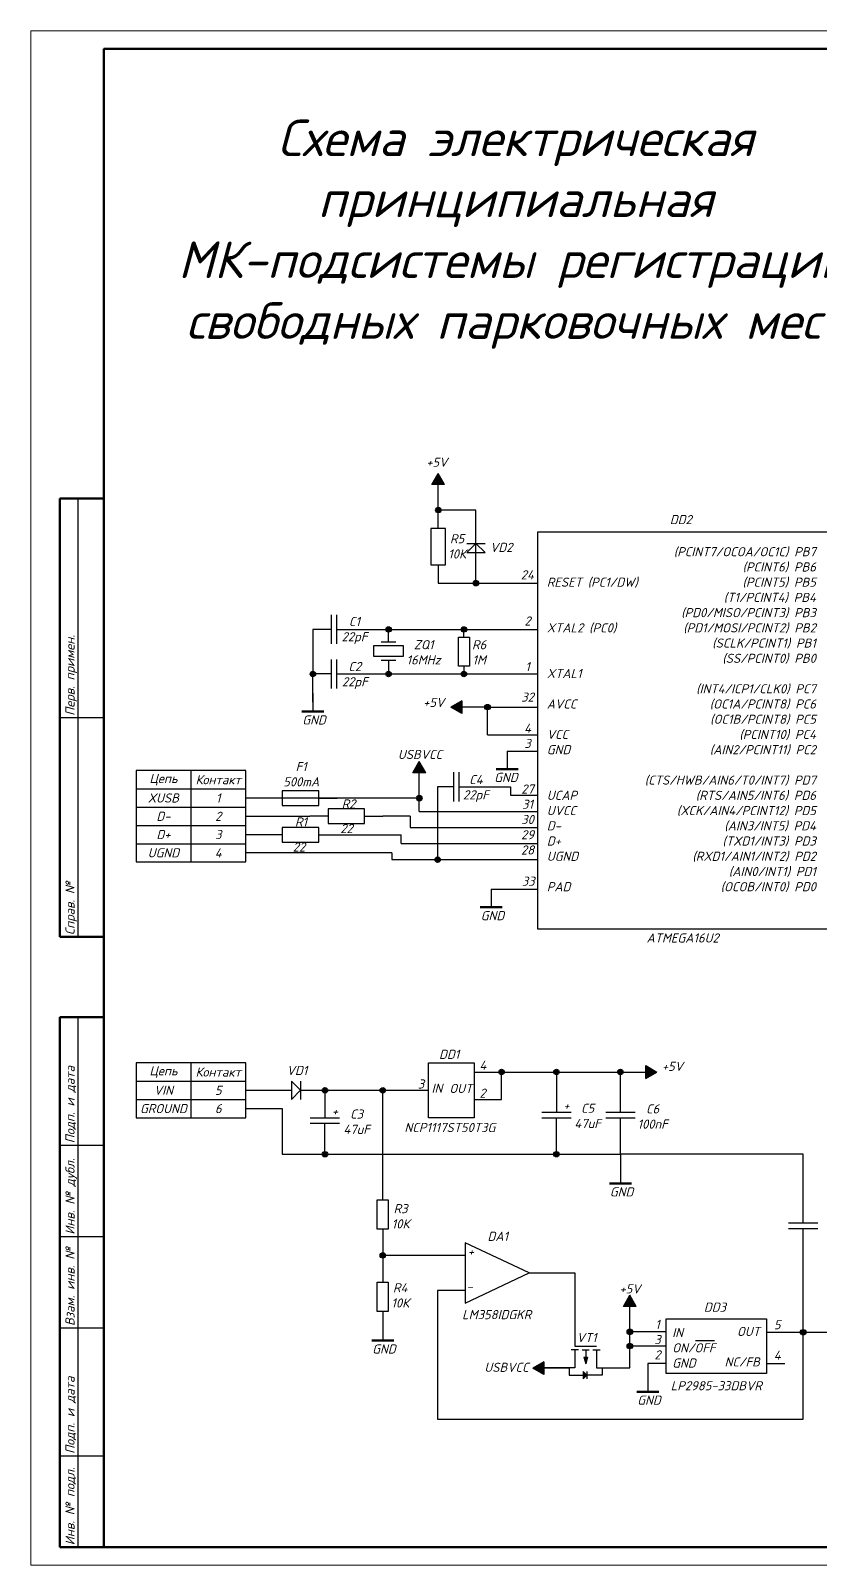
# Model space of a CAD drawing. Header units: millimetres. Extents: x -14244 to 1683, y 492 to 30778.
# Drawn here: x 631.2 to 846.9, y 512.5 to 932.5 of the extents above; entities that cross this region are included whole.
import ezdxf

# ---------------------------------------------------------------- set-up
doc = ezdxf.new("R2010")
doc.units = ezdxf.units.MM
doc.layers.add('Привязки', color=2, linetype='Continuous', lineweight=0, plot=False)
doc.layers.add('рамка', color=253, linetype='Continuous', lineweight=5)
doc.styles.add('2.5', font='isocpeui.ttf', dxfattribs={"height": 2.5})
doc.styles.add('текст', font='isocpeui.ttf')

# ---------------------------------------------------------------- blocks, each defined once
blk = doc.blocks.new('Разъём')
h = blk.add_hatch(color=256)
h.dxf.hatch_style = 1
h.paths.add_polyline_path([(1000, 912.73, 1), (1001.5, 912.73, 1)])
blk.add_circle((1000.75, 912.73), 0.75)
blk = doc.blocks.new('Питание')
h = blk.add_hatch(color=256)
h.dxf.hatch_style = 1
h.paths.add_polyline_path([(973.03, 911.75), (970, 910), (973.03, 910)])
h.paths.add_polyline_path([(973.03, 910), (970, 910), (973.03, 908.25)])
for p, q in [((973.03, 911.75), (970, 910)), ((973.03, 911.75), (973.03, 908.25)), ((980, 910), (970, 910)), ((973.03, 908.25), (970, 910))]:
    blk.add_line(p, q)
blk = doc.blocks.new('Резистор')
for p, q in [((940, 905), (935, 905)), ((950, 905), (955, 905))]:
    blk.add_line(p, q)
blk.add_lwpolyline([(940, 903), (950, 903), (950, 907), (940, 907)], close=True)
blk = doc.blocks.new('Земля')
blk.add_line((1350, 525), (1350, 520))
at = {"lineweight": 50}
blk.add_line((1347, 520), (1353, 520), dxfattribs=at)

msp = doc.modelspace()

# ---------------------------------------------------------------- hatches: boundary and pattern name
h = msp.add_hatch(color=256)
h.dxf.hatch_style = 1
h.paths.add_polyline_path([(728.75, 768.65, 1), (729.4, 768.65, 1)])
h = msp.add_hatch(color=256)
h.dxf.hatch_style = 1
h.paths.add_polyline_path([(749.37, 768.63, 1), (750.02, 768.63, 1)])
h = msp.add_hatch(color=256)
h.dxf.hatch_style = 1
h.paths.add_polyline_path([(728.75, 756.45, 1), (729.4, 756.45, 1)])
h = msp.add_hatch(color=256)
h.dxf.hatch_style = 1
h.paths.add_polyline_path([(749.38, 756.44, 1), (750.02, 756.44, 1)])
h = msp.add_hatch(color=256)
h.dxf.hatch_style = 1
h.paths.add_polyline_path([(755.82, 747.37, 1), (756.46, 747.37, 1)])
h = msp.add_hatch(color=256)
h.dxf.hatch_style = 1
h.paths.add_polyline_path([(742.82, 705.63, 1), (742.18, 705.63, 1)])
h = msp.add_hatch(color=256)
h.dxf.hatch_style = 1
h.paths.add_polyline_path([(760.32, 647.5, 1), (759.68, 647.5, 1)])
h = msp.add_hatch(color=256)
h.dxf.hatch_style = 1
h.paths.add_polyline_path([(775.32, 647.5, 1), (774.68, 647.5, 1)])
h = msp.add_hatch(color=256)
h.dxf.hatch_style = 1
h.paths.add_polyline_path([(792.82, 647.5, 1), (792.18, 647.5, 1)])
h = msp.add_hatch(color=256)
h.dxf.hatch_style = 1
h.paths.add_polyline_path([(712, 642.5, 1), (711.35, 642.5, 1)])
h = msp.add_hatch(color=256)
h.dxf.hatch_style = 1
h.paths.add_polyline_path([(727.82, 642.5, 1), (727.18, 642.5, 1)])
h = msp.add_hatch(color=256)
h.dxf.hatch_style = 1
h.paths.add_polyline_path([(775.32, 625, 1), (774.68, 625, 1)])
h = msp.add_hatch(color=256)
h.dxf.hatch_style = 1
h.paths.add_polyline_path([(727.82, 597.31, 1), (727.18, 597.31, 1)])
h = msp.add_hatch(color=256)
h.dxf.hatch_style = 1
h.paths.add_polyline_path([(795.4, 576.4, 1), (794.75, 576.4, 1)])
h = msp.add_hatch(color=256)
h.dxf.hatch_style = 1
h.paths.add_polyline_path([(842.82, 576.29, 1), (842.18, 576.29, 1)])
h = msp.add_hatch(color=256)
h.dxf.hatch_style = 1
h.paths.add_polyline_path([(795.4, 572.5, 1), (794.75, 572.5, 1)])
h = msp.add_hatch(color=256)
h.dxf.hatch_style = 1
h.paths.add_polyline_path([(783.5, 569.5), (782.5, 569.5), (783, 567.63)])
h = msp.add_hatch(color=256)
h.dxf.hatch_style = 1
h.paths.add_polyline_path([(782.31, 565.5), (782.31, 563.5), (783.31, 564.5)])

# ---------------------------------------------------------------- linework, layer by layer
for p, q in [((721.2, 927.5), (721.2, 927.5)), ((721.2, 927.5), (721.2, 927.5)), ((721.2, 927.5), (721.2, 927.5)), ((721.2, 927.5), (721.2, 927.5)), ((721.2, 927.5), (721.2, 927.5)), ((644.2, 744.5), (644.2, 804.5)), ((752.98, 801.3), (742.68, 801.3)), ((752.98, 781.3), (752.98, 801.3)), ((750.47, 789.65), (752.97, 792.15)), ((750.47, 789.65), (755.47, 789.65)), ((750.49, 792.14), (755.49, 792.14)), ((755.47, 789.65), (752.97, 792.15)), ((742.68, 784.82), (742.68, 781.3)), ((742.68, 781.3), (769.87, 781.3)), ((713.37, 768.65), (708.37, 768.65)), ((708.37, 768.65), (708.37, 756.45)), ((713.37, 772.65), (713.37, 764.65)), ((714.87, 772.65), (714.87, 764.65)), ((714.87, 768.65), (769.87, 768.65)), ((729.08, 765.24), (729.08, 768.65)), ((749.68, 766.54), (749.68, 768.65)), ((727.08, 765.24), (731.08, 765.24)), ((748.18, 766.54), (751.18, 766.54)), ((748.18, 758.54), (748.18, 766.54)), ((751.18, 766.54), (751.18, 758.54)), ((713.37, 760.45), (713.37, 752.45)), ((714.87, 760.45), (714.87, 752.45)), ((725.08, 761.24), (725.08, 764.24)), ((725.08, 764.24), (733.08, 764.24)), ((733.08, 761.24), (725.08, 761.24)), ((727.08, 760.24), (731.08, 760.24)), ((729.08, 760.24), (729.08, 756.45)), ((733.08, 764.24), (733.08, 761.24)), ((713.37, 756.45), (708.37, 756.45)), ((708.37, 748.75), (708.37, 756.45)), ((714.87, 756.45), (769.87, 756.45)), ((751.18, 758.54), (748.18, 758.54)), ((749.68, 758.54), (749.68, 756.45)), ((639.2, 744.5), (651.2, 744.5)), ((644.2, 684.5), (644.2, 744.5)), ((756.11, 739.76), (756.11, 747.44)), ((756.11, 747.37), (769.87, 747.37)), ((756.11, 739.76), (769.87, 739.76)), ((761.55, 735.36), (769.87, 735.36)), ((660, 730), (660, 705)), ((690, 730), (660, 730)), ((675, 730), (675, 705)), ((690, 705), (690, 730)), ((737.5, 718.83), (737.5, 730)), ((746.82, 729.56), (746.82, 721.56)), ((748.32, 729.56), (748.32, 721.56)), ((660, 725), (690, 725)), ((737.5, 722.46), (690, 722.46)), ((746.82, 725.56), (742.5, 725.56)), ((742.5, 725.56), (742.5, 705.63)), ((748.32, 725.56), (762.48, 725.56)), ((762.48, 725.56), (762.48, 723.23)), ((762.48, 723.23), (769.87, 723.23)), ((660, 720), (690, 720)), ((737.5, 718.83), (769.87, 718.83)), ((660, 715), (690, 715)), ((690, 717.5), (707.52, 717.5)), ((735, 717.5), (727.52, 717.5)), ((735, 717.5), (735, 714.43)), ((735, 714.43), (769.87, 714.43)), ((660, 710), (690, 710)), ((695.01, 712.42), (690, 712.42)), ((715.01, 712.42), (732.5, 712.42)), ((732.5, 710.03), (732.5, 712.42)), ((732.5, 710.03), (769.87, 710.03)), ((729.95, 707.49), (690, 707.49)), ((729.95, 707.49), (729.95, 705.63)), ((729.95, 705.63), (769.87, 705.63)), ((660, 705), (690, 705)), ((757.18, 697.59), (769.87, 697.59)), ((644.2, 627.5), (644.2, 662.5)), ((660, 650), (660, 635)), ((690, 650), (660, 650)), ((675, 650), (675, 635)), ((690, 635), (690, 650)), ((752.5, 647.5), (802.5, 647.5)), ((760, 640), (760, 647.5)), ((775, 647.5), (775, 636.5)), ((792.5, 636.5), (792.5, 647.5)), ((660, 645), (690, 645)), ((702.5, 645), (702.5, 640)), ((702.5, 645), (705, 642.5)), ((704.99, 644.99), (704.99, 639.99)), ((660, 640), (690, 640)), ((690, 642.5), (702.5, 642.5)), ((702.5, 640), (705, 642.5)), ((705, 642.5), (740, 642.5)), ((711.68, 642.5), (711.68, 635)), ((727.5, 612.5), (727.5, 642.5)), ((752.5, 640), (760, 640)), ((660, 635), (690, 635)), ((690, 637.5), (700, 637.5)), ((700, 637.5), (700, 625)), ((707.68, 635), (715.68, 635)), ((771, 636.5), (779, 636.5)), ((771, 635), (779, 635)), ((775, 625), (775, 635)), ((788.5, 636.5), (796.5, 636.5)), ((788.5, 635), (796.5, 635)), ((792.5, 625), (792.5, 635)), ((707.68, 633.5), (715.68, 633.5)), ((711.68, 625), (711.68, 633.5)), ((639.2, 627.5), (651.2, 627.5)), ((644.2, 602.5), (644.2, 627.5)), ((700, 625), (792.5, 625)), ((792.5, 625), (792.5, 617)), ((842.5, 625), (792.5, 625)), ((842.5, 606.19), (842.5, 625)), ((726, 612.5), (729, 612.5)), ((726, 604.5), (726, 612.5)), ((729, 612.5), (729, 604.5)), ((838.5, 606.19), (846.5, 606.19)), ((639.2, 602.5), (651.2, 602.5)), ((644.2, 577.5), (644.2, 602.5)), ((729, 604.5), (726, 604.5)), ((727.5, 604.5), (727.5, 590)), ((750, 600.76), (750, 584.28)), ((767.5, 592.5), (750, 600.76)), ((838.5, 604.69), (846.5, 604.69)), ((842.5, 552.5), (842.5, 604.69)), ((750, 597.31), (727.5, 597.31)), ((750, 584.28), (767.5, 592.5)), ((767.5, 592.5), (780, 592.5)), ((780, 592.5), (780, 572.5)), ((726, 590), (729, 590)), ((726, 582), (726, 590)), ((729, 590), (729, 582)), ((750, 587.73), (742.5, 587.73)), ((742.5, 587.73), (742.5, 552.5)), ((795.08, 566.5), (795.08, 585)), ((729, 582), (726, 582)), ((727.5, 582), (727.5, 574)), ((639.2, 577.5), (651.2, 577.5)), ((644.2, 542.5), (644.2, 577.5)), ((805, 576.4), (795.08, 576.4)), ((832.5, 576.29), (845, 576.29)), ((781, 571.5), (779, 571.5)), ((780, 572.5), (786, 572.5)), ((780, 571.5), (780, 566.5)), ((782, 571.5), (784, 571.5)), ((783, 571.5), (783, 569.5)), ((785, 571.5), (787, 571.5)), ((786, 571.5), (786, 566.5)), ((805, 572.5), (795.08, 572.5)), ((813.01, 574.04), (818.23, 574.04)), ((782.5, 569.5), (783.5, 569.5)), ((782.5, 569.5), (783, 567.63)), ((783.5, 569.5), (783, 567.63)), ((805, 567.72), (800, 567.72)), ((800, 567.72), (800, 560)), ((832.5, 567.77), (837.5, 567.77)), ((780, 566.5), (770, 566.5)), ((778.5, 566.5), (778.5, 564.5)), ((778.5, 564.5), (782.31, 564.5)), ((782.31, 565.5), (782.31, 563.5)), ((782.31, 565.5), (783.31, 564.5)), ((782.31, 563.5), (783.31, 564.5)), ((783.31, 565.5), (783.31, 563.5)), ((787.5, 564.5), (783.31, 564.5)), ((786, 566.5), (795.08, 566.5)), ((787.5, 566.5), (787.5, 564.5)), ((742.5, 552.5), (842.5, 552.5)), ((639.2, 542.5), (651.2, 542.5)), ((644.2, 517.5), (644.2, 542.5))]:
    msp.add_line(p, q)
at = {"lineweight": 50}
for p, q in [((639.2, 744.5), (639.2, 804.5)), ((639.2, 804.5), (651.2, 804.5)), ((639.2, 684.5), (639.2, 744.5)), ((639.2, 684.5), (651.2, 684.5)), ((639.2, 627.5), (639.2, 662.5)), ((639.2, 662.5), (651.2, 662.5)), ((639.2, 602.5), (639.2, 627.5)), ((639.2, 577.5), (639.2, 602.5)), ((639.2, 542.5), (639.2, 577.5)), ((639.2, 517.5), (639.2, 542.5)), ((651.2, 517.5), (639.2, 517.5))]:
    msp.add_line(p, q, dxfattribs=at)
msp.add_lwpolyline([(651.2, 517.5), (1220.2, 517.5), (1220.2, 927.5), (651.2, 927.5)], close=True, dxfattribs=at)
for points in [[(769.87, 795.32), (849.17, 795.32), (849.17, 686.61), (769.87, 686.61)], [(740, 650), (752.5, 650), (752.5, 635), (740, 635)], [(805, 580), (832.5, 580), (832.5, 565), (805, 565)]]:
    msp.add_lwpolyline(points, close=True)
for centre in [(729.08, 768.65), (749.69, 768.63), (729.08, 756.45), (749.7, 756.44), (756.14, 747.37)]:
    msp.add_circle(centre, 0.323)
at = {"layer": 'Привязки'}
msp.add_lwpolyline([(631.2, 512.5), (1225.2, 512.5), (1225.2, 932.5), (631.2, 932.5)], close=True, dxfattribs=at)
at = {"layer": 'рамка'}
msp.add_lwpolyline([(631.2, 932.5), (1225.2, 932.5), (1225.2, 512.5), (631.2, 512.5)], close=True, dxfattribs=at)

# ---------------------------------------------------------------- block references
for name, p, rotation in [('Питание', (-167.32, 1781.3), 270), ('Резистор', (-162.32, 1736.3), 270), ('Питание', (-172.5, 1702.46), 270), ('Питание', (1772.5, 1557.5), 180), ('Питание', (-114.92, 1556.4), 270), ('Питание', (1825, 1486.29), 180)]:
    msp.add_blockref(name, p, dxfattribs=dict(rotation=rotation))
for name, p in [('Разъём', (-258.06, -111.44)), ('Разъём', (-247.77, -131.44)), ('Разъём', (-271.67, -144.09)), ('Разъём', (-251.06, -144.09)), ('Разъём', (-292.36, -156.31)), ('Разъём', (-271.67, -156.28)), ('Разъём', (-251.06, -156.28)), ('Земля', (-641.63, 226.16)), ('Питание', (-223.86, -162.63)), ('Разъём', (-244.6, -165.36)), ('Земля', (-588.45, 210.36)), ('Резистор', (-239.99, -182.54)), ('Разъём', (-263.25, -190.27)), ('Резистор', (-227.48, -187.5)), ('Резистор', (-239.99, -192.58)), ('Разъём', (-258.25, -207.1)), ('Земля', (-592.82, 172.59)), ('Разъём', (-240.75, -265.23)), ('Разъём', (-225.75, -265.23)), ('Разъём', (-208.25, -265.23)), ('Разъём', (-289.07, -270.23)), ('Разъём', (-273.25, -270.23)), ('Разъём', (-289.07, -287.73)), ('Разъём', (-225.75, -287.73)), ('Земля', (-557.5, 97)), ('Разъём', (-273.25, -315.42)), ('Земля', (-622.5, 54)), ('Разъём', (-205.67, -336.33)), ('Разъём', (-158.25, -336.44)), ('Разъём', (-205.67, -340.23)), ('Питание', (-201.48, -343.52)), ('Земля', (-550, 40))]:
    msp.add_blockref(name, p)

# ---------------------------------------------------------------- texts
at = {"style": 'текст'}
for s, p in [('Перв. примен.', (643.2, 745)), ('Справ. №', (643.2, 685)), ('Подп. и дата', (643.2, 628)), ('Инв. № дубл.', (643.2, 603)), ('Взам. инв. №', (643.2, 578)), ('Подп. и дата', (643.2, 543)), ('Инв. № подл.', (643.2, 518))]:
    msp.add_text(s, height=2.5, rotation=90, dxfattribs=at).set_placement(p)
msp.add_text('Ф2.104-1а.', height=0.005, dxfattribs=at).set_placement((651.2, 517.49))
at = {"color": 0, "linetype": 'ByBlock', "ltscale": 100, "style": '2.5'}
for s, insert, char_height, width, attachment_point in [('Схема электрическая принципиальная\\PМК-подсистемы регистрации свободных парковочных мест', (763.82, 876.8), 10, 208.7554, 5), ('+5V', (742.28, 815.64), 2.5, 5, 2), ('DD2', (809.03, 799.95), 2.5, 5, 2), ('R5\\P10К', (747.83, 794.71), 2.5, 5, 2), ('VD2', (759.91, 792.34), 2.5, 5, 2), ('\\pxr1.27477;\\P(PCINT7/OCOA/OC1C) PB7\\P(PCINT6) PB6\\P(PCINT5) PB5\\P(T1/PCINT4) PB4\\P(PD0/MISO/PCINT3) PB3\\P(PD1/MOSI/PCINT2) PB2\\P(SCLK/PCINT1) PB1\\P(SS/PCINT0) PB0\\P\\P(INT4/ICP1/CLK0) PC7\\P(OC1A/PCINT8) PC6\\P(OC1B/PCINT8) PC5\\P(PCINT10) PC4\\P(AIN2/PCINT11) PC2\\P\\P(CTS/HWB/AIN6/T0/INT7) PD7\\P(RTS/AIN5/INT6) PD6 \\P(XCK/AIN4/PCINT12) PD5 \\P(AIN3/INT5) PD4 \\P (TXD1/INT3) PD3 \\P(RXD1/AIN1/INT2) PD2 \\P(AIN0/INT1) PD1 \\P(OCOB/INT0) PD0 ', (849.17, 795.32), 2.5, 52.5465, 3), ('24', (767.04, 784.84), 2.5, 5, 2), ('\\pxr1.27477;\\P\\pl1;\\P\\PRESET (PC1/DW)\\P\\P\\PXTAL2 (PC0)\\P\\P\\PXTAL1\\P\\PAVCC\\P\\PVCC\\PGND\\P\\P\\PUCAP\\PUVCC\\PD-\\PD+\\PUGND\\P\\PPAD', (769.87, 795.32), 2.5, 51.8804, 1), ('C1\\P22pF', (719.76, 772.05), 2.5, 5, 2), ('2\\P\\P\\P1\\P\\P32', (767.1, 772.2), 2.5, 5, 2), ('ZQ1\\P16MHz', (738.68, 765.71), 2.5, 5, 2), ('R6\\P1M', (753.85, 765.7), 2.5, 5, 2), ('C2\\P22pF', (719.85, 759.73), 2.5, 5, 2), ('+5V', (741.44, 749.9), 2.5, 5, 2), ('GND', (708.7, 745.11), 2.5, 5, 2), ('4\\P3', (767.1, 742.85), 2.5, 5, 2), ('USBVCC', (737.69, 735.67), 2.5, 5, 2), ('F1\\P500mA', (705.18, 732.35), 2.5, 5, 2), ('Цепь', (667.5, 727.5), 2.5, 15, 5), ('Контакт', (682.5, 727.5), 2.5, 15, 5), ('C4\\P22pF', (752.97, 728.79), 2.5, 5, 2), ('GND', (761.2, 729.38), 2.5, 5, 2), ('XUSB', (667.5, 722.5), 2.5, 15, 5), ('1', (682.5, 722.5), 2.5, 15, 5), ('27\\P31\\P30\\P29\\P28', (767.1, 726.2), 2.5, 5, 2), ('D-', (667.5, 717.5), 2.5, 15, 5), ('2', (682.5, 717.5), 2.5, 15, 5), ('R2', (718.14, 722.13), 2.5, 5, 2), ('R1', (705.14, 717.21), 2.5, 5, 2), ('22', (717.6, 715.4), 2.5, 5, 2), ('D+', (667.5, 712.5), 2.5, 15, 5), ('3', (682.5, 712.5), 2.5, 15, 5), ('22', (704.58, 710.33), 2.5, 5, 2), ('UGND', (667.5, 707.5), 2.5, 15, 5), ('4', (682.5, 707.5), 2.5, 15, 5), ('33', (767.29, 700.98), 2.5, 5, 2), ('GND', (757.51, 691.54), 2.5, 5, 2), ('ATMEGA16U2', (809.52, 684.19), 2.5, 79.2942, 5), ('DD1', (745.67, 653.6), 2.5, 5, 2), ('Цепь', (667.5, 647.5), 2.5, 15, 5), ('Контакт', (682.5, 647.5), 2.5, 15, 5), ('VD1', (704.05, 649.18), 2.5, 5, 2), ('4', (754.87, 650.59), 2.5, 5, 2), ('+5V', (806.73, 650.31), 2.5, 5, 2), ('VIN', (667.5, 642.5), 2.5, 15, 5), ('5', (682.5, 642.5), 2.5, 15, 5), ('3', (737.94, 645.48), 2.5, 5, 2), ('IN', (742.32, 644.31), 2.5, 5, 2), ('OUT', (748.85, 644.26), 2.5, 5, 2), ('2', (754.79, 642.97), 2.5, 5, 2), ('GROUND', (667.5, 637.5), 2.5, 15, 5), ('6', (682.5, 637.5), 2.5, 15, 5), ('+', (777.73, 639.55), 2.5, 5, 2), ('C5\\P47uF', (783.53, 638.84), 2.5, 5, 2), ('C6\\P100nF', (801.31, 638.67), 2.5, 5, 2), ('+', (714.41, 638.05), 2.5, 5, 2), ('C3\\P47uF', (720.34, 637.24), 2.5, 5, 2), ('NCP1117ST50T3G', (745.84, 632.32), 2.5, 15, 5), ('GND', (792.83, 615.95), 2.5, 5, 2), ('R3\\P10К', (732.37, 611.36), 2.5, 5, 2), ('DA1', (758.96, 603.8), 2.5, 5, 2), ('+', (751.58, 599.62), 2.5, 5, 2), ('R4\\P10К', (732.27, 589.72), 2.5, 5, 2), ('-', (751.24, 590.07), 2.5, 5, 2), ('+5V', (795.11, 589.41), 2.5, 5, 2), ('DD3', (818.37, 584.4), 2.5, 5, 2), ('LM358IDGKR', (758.66, 581.11), 2.5, 15, 5), ('1\\P3\\P2', (802.65, 579.69), 2.5, 5, 2), ('VT1', (783.27, 576.07), 2.5, 5, 2), ('\\pxr1.27477;IN\\PON/OFF\\PGND', (806.67, 577.44), 2.5, 52.5465, 1), ('\\pxr1.27477;OUT\\P\\PNC/FB', (833.85, 577.75), 2.5, 52.5465, 3), ('5\\P\\P4', (835.39, 579.59), 2.5, 5, 2), ('GND', (727.83, 572.95), 2.5, 5, 2), ('USBVCC', (761.34, 566.69), 2.5, 15, 5), ('LP2985-33DBVR', (818.73, 561.64), 2.5, 15, 5), ('GND', (800.33, 558.95), 2.5, 5, 2)]:
    msp.add_mtext(s, dxfattribs=dict(at, insert=insert, char_height=char_height, width=width, attachment_point=attachment_point))
at = {"style": 'текст'}
for tag in ['27', '28', '29']:
    msp.add_attdef(tag, (721.2, 927.5), '', height=0.00000522, dxfattribs=at)

doc.saveas('drawing.dxf')
